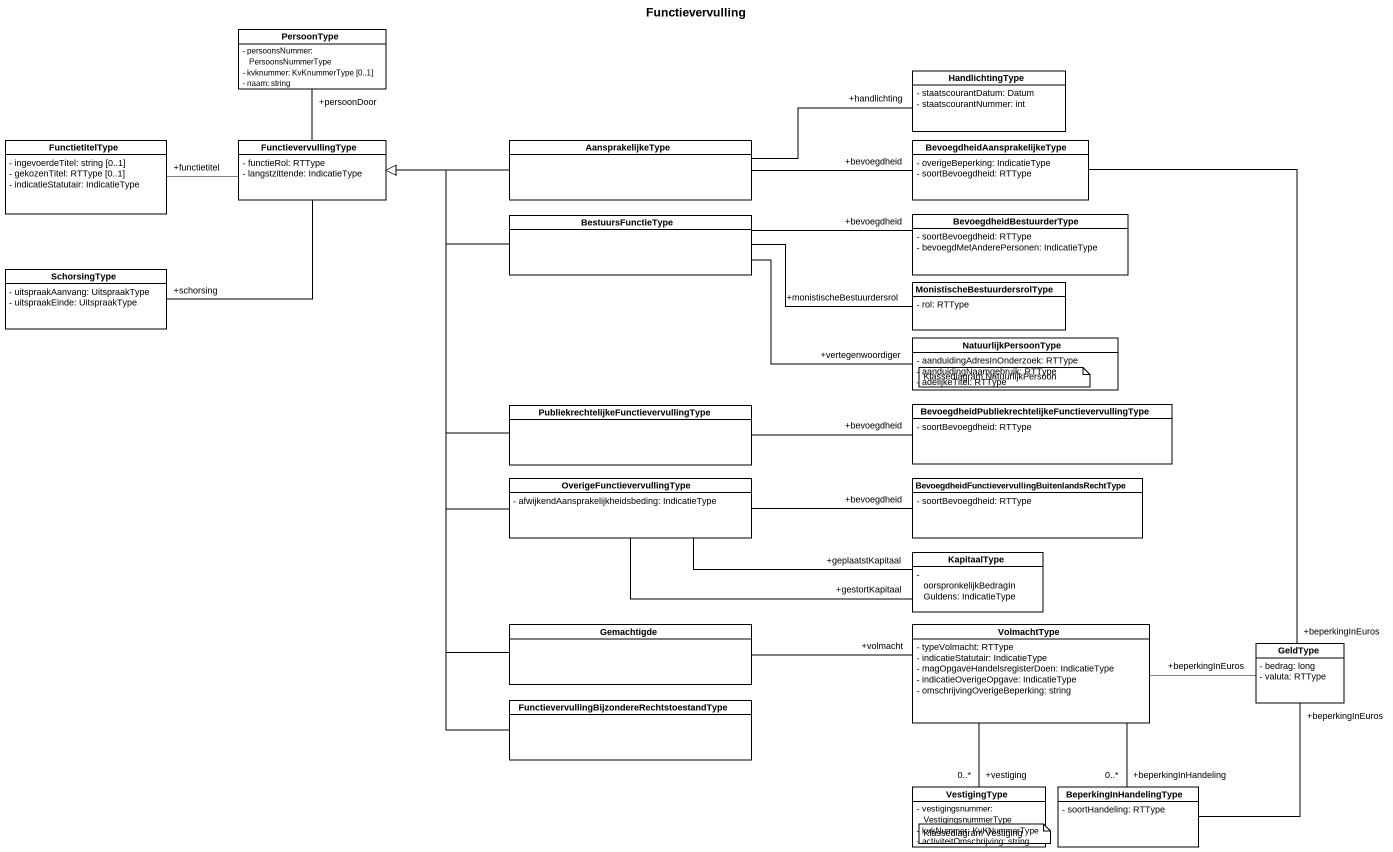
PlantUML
@startuml
title Functievervulling
hide circle
hide empty members
skinparam classAttributeIconSize 0
class PersoonType {
  - persoonsNummer: PersoonsNummerType
  - kvknummer: KvKnummerType [0..1]
  - naam: string
}
class HandlichtingType {
  - staatscourantDatum: Datum
  - staatscourantNummer: int
}
class FunctietitelType {
  - ingevoerdeTitel: string [0..1]
  - gekozenTitel: RTType [0..1]
  - indicatieStatutair: IndicatieType
}
class FunctievervullingType {
  - functieRol: RTType
  - langstzittende: IndicatieType
}
class AansprakelijkeType
class "BevoegdheidAansprakelijkeType" as BevoegdheidAansprakelijkeTyp {
  - overigeBeperking: IndicatieType
  - soortBevoegdheid: RTType
}
class BestuursFunctieType
class BevoegdheidBestuurderType {
  - soortBevoegdheid: RTType
  - bevoegdMetAnderePersonen: IndicatieType
}
class SchorsingType {
  - uitspraakAanvang: UitspraakType
  - uitspraakEinde: UitspraakType
}
class "MonistischeBestuurdersrolType" as MonistischeBestuurdersrolTyp {
  - rol: RTType
}
class NatuurlijkPersoonType {
  - aanduidingAdresInOnderzoek: RTType
  - aanduidingNaamgebruik: RTType
  - adelijkeTitel: RTType
}
class "PubliekrechtelijkeFunctievervullingType" as PubliekrechtelijkeFunctiever
class "BevoegdheidPubliekrechtelijkeFunctievervullingType" as BevoegdheidPubliekrechtelijk {
  - soortBevoegdheid: RTType
}
class OverigeFunctievervullingType {
  - afwijkendAansprakelijkheidsbeding: IndicatieType
}
class "BevoegdheidFunctievervullingBuitenlandsRechtType" as BevoegdheidFunctievervulling {
  - soortBevoegdheid: RTType
}
class KapitaalType {
  - oorspronkelijkBedragInGuldens: IndicatieType
}
class Gemachtigde
class VolmachtType {
  - typeVolmacht: RTType
  - indicatieStatutair: IndicatieType
  - magOpgaveHandelsregisterDoen: IndicatieType
  - indicatieOverigeOpgave: IndicatieType
  - omschrijvingOverigeBeperking: string
}
class GeldType {
  - bedrag: long
  - valuta: RTType
}
class "FunctievervullingBijzondereRechtstoestandType" as FunctievervullingBijzondereR
class VestigingType {
  - vestigingsnummer: VestigingsnummerType
  - kvkNummer: KvKNummerType
  - activiteitOmschrijving: string
}
class BeperkingInHandelingType {
  - soortHandeling: RTType
}
FunctievervullingType -up- "+persoonDoor" PersoonType
FunctievervullingType -left- "+functietitel" FunctietitelType
FunctievervullingType -left- "+schorsing" SchorsingType
AansprakelijkeType -right- "+handlichting" HandlichtingType
AansprakelijkeType -left-|> FunctievervullingType
AansprakelijkeType -right- "+bevoegdheid" BevoegdheidAansprakelijkeTyp
BevoegdheidAansprakelijkeTyp -- "+beperkingInEuros" GeldType
BestuursFunctieType -left-|> FunctievervullingType
BestuursFunctieType -right- "+bevoegdheid" BevoegdheidBestuurderType
BestuursFunctieType -right- "+monistischeBestuurdersrol" MonistischeBestuurdersrolTyp
BestuursFunctieType -right- "+vertegenwoordiger" NatuurlijkPersoonType
PubliekrechtelijkeFunctiever -up-|> FunctievervullingType
PubliekrechtelijkeFunctiever -right- "+bevoegdheid" BevoegdheidPubliekrechtelijk
OverigeFunctievervullingType -up-|> FunctievervullingType
OverigeFunctievervullingType -right- "+bevoegdheid" BevoegdheidFunctievervulling
OverigeFunctievervullingType -right- "+geplaatstKapitaal" KapitaalType
OverigeFunctievervullingType -right- "+gestortKapitaal" KapitaalType
Gemachtigde -up-|> FunctievervullingType
Gemachtigde -right- "+volmacht" VolmachtType
VolmachtType -right- "+beperkingInEuros" GeldType
VolmachtType -- "+vestiging\n0..*" VestigingType
VolmachtType -- "+beperkingInHandeling\n0..*" BeperkingInHandelingType
FunctievervullingBijzondereR -up-|> FunctievervullingType
BeperkingInHandelingType -up- "+beperkingInEuros" GeldType
note as N1
  Klassediagram NatuurlijkPersoon
end note
note as N2
  Klassediagram Vestiging
end note
@enduml
